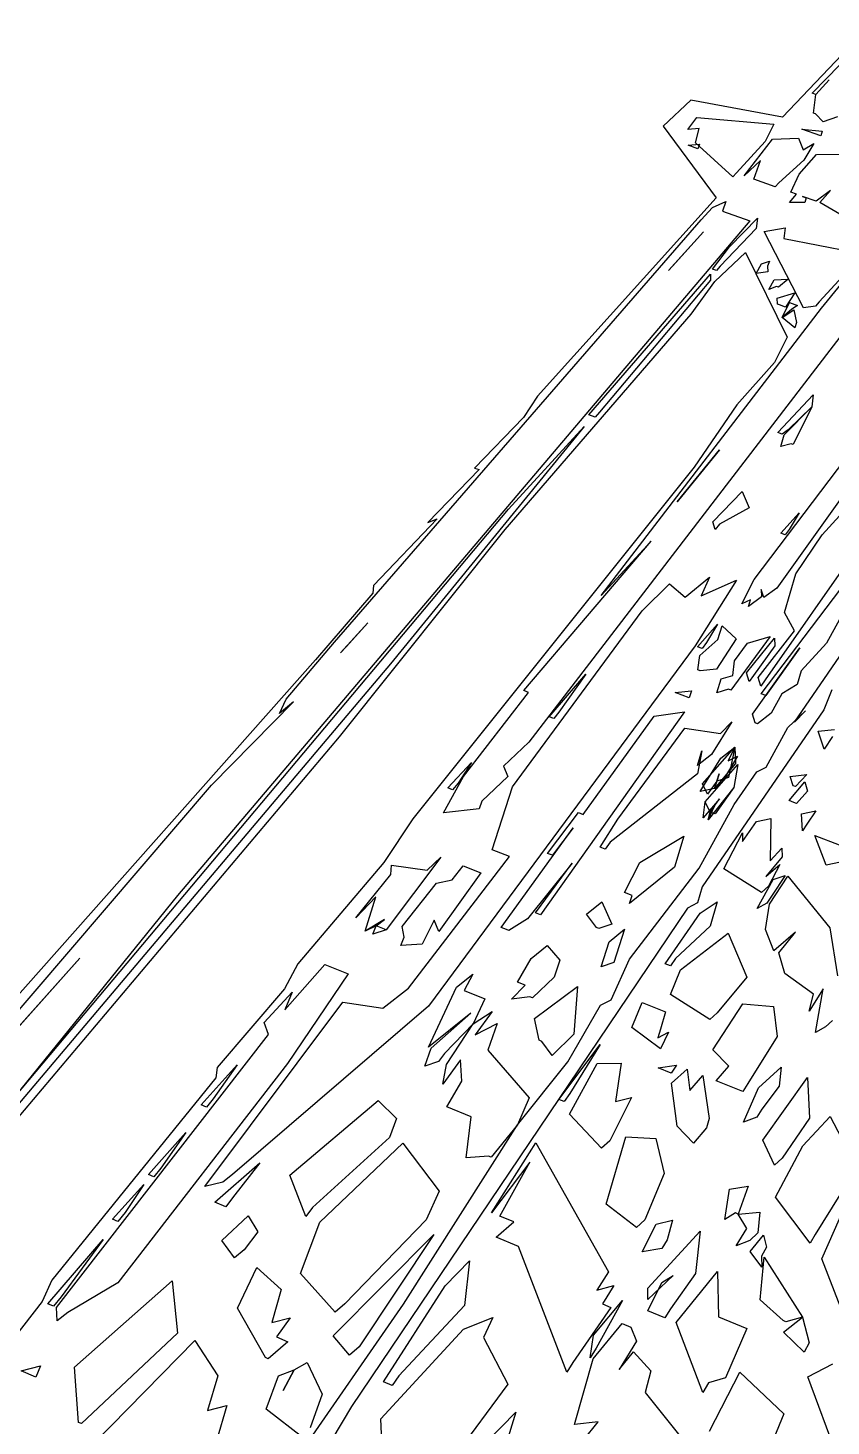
# Model space of a CAD drawing. Extents: x -685 to 123, y -1272 to 108.
# Drawn here: x -352.1 to -190.3, y -271.7 to 10 of the extents above; entities that cross this region are included whole.
import ezdxf

# ---------------------------------------------------------------- set-up
doc = ezdxf.new("R2010")
doc.units = 0

msp = doc.modelspace()

# ---------------------------------------------------------------- linework, layer by layer
for p, q in [((-183.0409, 9.9784), (-200.0835, -8.0246)), ((-194.1277, -3.1673), (-185.796, 5.398)), ((-193.3773, -3.4294), (-190.6875, -0.4855)), ((-190.6875, -0.4855), (-193.3773, -3.4294)), ((-218.5401, -4.5696), (-224.1501, -9.7916)), ((-200.0835, -8.0246), (-218.5401, -4.5696)), ((-193.3773, -3.4294), (-194.1277, -3.1673)), ((-193.8396, -7.2134), (-193.3773, -3.4294)), ((-219.1807, -10.5056), (-217.3338, -8.0562)), ((-217.3338, -8.0562), (-201.8687, -9.417)), ((-193.4612, -7.3459), (-193.8396, -7.2134)), ((-191.8702, -8.9004), (-193.4612, -7.3459)), ((-188.9982, -7.9155), (-191.8702, -8.9004)), ((-224.1501, -9.7916), (-213.454, -24.2609)), ((-216.9036, -10.2714), (-219.1807, -10.5056)), ((-217.6004, -13.1536), (-216.9036, -10.2714)), ((-201.8687, -9.417), (-203.5618, -12.9099)), ((-192.4015, -11.7304), (-196.216, -10.3907)), ((-196.216, -10.3907), (-192.0967, -10.8277)), ((-192.0967, -10.8277), (-192.4015, -11.7304)), ((-219.1213, -13.667), (-216.8295, -13.4262)), ((-217.1909, -14.3502), (-219.1213, -13.667)), ((-210.1083, -20.0451), (-217.6004, -13.1536)), ((-216.8295, -13.4262), (-217.1909, -14.3502)), ((-203.5618, -12.9099), (-209.3693, -19.2397)), ((-207.8113, -19.7919), (-202.0822, -12.4025)), ((-202.0822, -12.4025), (-196.8444, -12.1999)), ((-196.8444, -12.1999), (-195.941, -14.5653)), ((-195.941, -14.5653), (-193.7814, -13.2772)), ((-193.7814, -13.2772), (-195.8017, -16.6795)), ((-204.5089, -16.7332), (-207.8113, -19.7919)), ((-205.862, -20.4828), (-204.5089, -16.7332)), ((-195.8017, -16.6795), (-200.8454, -21.1957)), ((-196.7559, -19.4733), (-193.2485, -15.5135)), ((-193.2485, -15.5135), (-187.6419, -15.4364)), ((-209.3693, -19.2397), (-210.1083, -20.0451)), ((-198.4383, -23.1139), (-196.7559, -19.4733)), ((-201.5673, -22.0049), (-205.862, -20.4828)), ((-200.8454, -21.1957), (-201.5673, -22.0049)), ((-213.454, -24.2609), (-249.4586, -64.1834)), ((-214.179, -26.1968), (-211.4844, -24.9621)), ((-211.4844, -24.9621), (-212.2014, -26.9018)), ((-198.7004, -25.1661), (-197.2637, -23.5302)), ((-195.6252, -25.182), (-198.7004, -25.1661)), ((-197.2637, -23.5302), (-198.4383, -23.1139)), ((-193.3438, -24.9196), (-196.0885, -23.9468)), ((-196.0885, -23.9468), (-195.3047, -24.2246)), ((-195.3047, -24.2246), (-195.6252, -25.182)), ((-190.4509, -22.7556), (-193.3438, -24.9196)), ((-192.5589, -25.1977), (-190.4509, -22.7556)), ((-187.7548, -27.9735), (-192.5589, -25.1977)), ((-216.4709, -28.7053), (-214.179, -26.1968)), ((-212.2014, -26.9018), (-206.6542, -28.8794)), ((-206.6542, -28.8794), (-322.0412, -164.8231)), ((-290.4042, -113.7937), (-216.4709, -28.7053)), ((-205.4128, -30.4285), (-212.6455, -38.0138)), ((-210.7808, -34.1131), (-205.118, -28.3252)), ((-205.118, -28.3252), (-205.4128, -30.4285)), ((-203.8207, -30.9965), (-199.5643, -30.3037)), ((-199.5643, -30.3037), (-199.8353, -32.4183)), ((-223.0895, -38.9024), (-216.0185, -31.109)), ((-216.0185, -31.109), (-222.2908, -38.0221)), ((-195.8462, -46.3724), (-203.8207, -30.9965)), ((-199.8353, -32.4183), (-186.0152, -35.1303)), ((-214.2311, -38.5989), (-210.7808, -34.1131)), ((-213.7598, -41.0934), (-207.5681, -35.2635)), ((-207.5681, -35.2635), (-199.1303, -52.2871)), ((-222.2908, -38.0221), (-223.0895, -38.9024)), ((-213.4207, -38.8902), (-214.2311, -38.5989)), ((-212.6455, -38.0138), (-213.4207, -38.8902)), ((-205.4032, -39.4633), (-204.2965, -37.5718)), ((-203.0289, -39.1682), (-205.4032, -39.4633)), ((-204.2965, -37.5718), (-202.7399, -36.9925)), ((-202.7399, -36.9925), (-203.0859, -38.0056)), ((-203.0859, -38.0056), (-203.0289, -39.1682)), ((-192.2387, -46.5043), (-185.0231, -37.7027)), ((-178.9883, -39.8556), (-251.1952, -133.8933)), ((-239.1533, -67.9826), (-214.6051, -39.6242)), ((-214.5738, -40.8004), (-236.979, -67.4568)), ((-218.4819, -47.6907), (-213.7598, -41.0934)), ((-214.6051, -39.6242), (-214.5738, -40.8004)), ((-202.8564, -42.6876), (-201.7549, -40.7728)), ((-201.2879, -42.0933), (-202.8564, -42.6876)), ((-201.7549, -40.7728), (-198.9793, -40.6205)), ((-200.8811, -42.2394), (-201.2879, -42.0933)), ((-198.9793, -40.6205), (-200.8811, -42.2394)), ((-187.9645, -40.0164), (-192.7292, -45.1675)), ((-201.1646, -44.4592), (-197.6241, -43.4093)), ((-201.1026, -45.6502), (-201.1646, -44.4592)), ((-197.6241, -43.4093), (-199.4638, -46.2402)), ((-255.9922, -91.0836), (-218.4819, -47.6907)), ((-236.6401, -104.3261), (-192.2387, -46.5043)), ((-200.693, -45.7977), (-201.1026, -45.6502)), ((-199.4638, -46.2402), (-200.693, -45.7977)), ((-200.1546, -48.3454), (-198.7117, -45.3416)), ((-198.2339, -46.683), (-200.1546, -48.3454)), ((-200.1546, -48.3454), (-197.8238, -46.8306)), ((-198.7117, -45.3416), (-197.0747, -45.9305)), ((-197.0747, -45.9305), (-198.2339, -46.683)), ((-197.8238, -46.8306), (-197.2716, -49.385)), ((-193.4666, -46.0629), (-195.8462, -46.3724)), ((-192.7292, -45.1675), (-193.4666, -46.0629)), ((-162.7758, -49.0228), (-201.2476, -102.8483)), ((-197.6132, -50.4476), (-200.1546, -48.3454)), ((-197.2716, -49.385), (-197.6132, -50.4476)), ((-199.1303, -52.2871), (-201.7233, -57.4104)), ((-201.7233, -57.4104), (-209.2673, -65.9236)), ((-249.4586, -64.1834), (-252.2577, -68.5063)), ((-201.0214, -71.5085), (-193.9278, -63.9503)), ((-193.9278, -63.9503), (-194.1903, -66.3579)), ((-236.979, -67.4568), (-237.8615, -68.4589)), ((-209.2673, -65.9236), (-217.9029, -78.5035)), ((-199.7309, -71.9811), (-194.1903, -66.3579)), ((-194.1903, -66.3579), (-198.9407, -70.9814)), ((-194.1903, -66.3579), (-197.9361, -73.9338)), ((-240.0708, -70.3166), (-279.0902, -118.1429)), ((-252.2577, -68.5063), (-262.1301, -78.679)), ((-255.3365, -86.951), (-240.0708, -70.3166)), ((-237.8615, -68.4589), (-239.1533, -67.9826)), ((-200.1612, -71.8235), (-201.0214, -71.5085)), ((-200.4576, -74.3106), (-199.7309, -71.9811)), ((-198.9407, -70.9814), (-200.1612, -71.8235)), ((-221.2924, -85.464), (-212.8048, -75.0329)), ((-212.8048, -75.0329), (-220.4263, -84.3996)), ((-205.7915, -101.1505), (-185.6885, -74.5429)), ((-198.3678, -73.7756), (-200.4576, -74.3106)), ((-197.9361, -73.9338), (-198.3678, -73.7756)), ((-217.9029, -78.5035), (-274.5743, -149.3365)), ((-262.1301, -78.679), (-261.2485, -79.0081)), ((-261.2485, -79.0081), (-271.561, -89.6631)), ((-220.4263, -84.3996), (-221.2924, -85.464)), ((-214.1611, -89.5065), (-208.2179, -83.4365)), ((-208.2179, -83.4365), (-206.7913, -86.6972)), ((-356.1452, -206.9835), (-255.3365, -86.951)), ((-206.7913, -86.6972), (-212.8246, -90.0032)), ((-192.1364, -92.1237), (-186.5113, -86.0468)), ((-269.6548, -88.8967), (-282.5051, -102.3384)), ((-271.561, -89.6631), (-269.6548, -88.8967)), ((-213.6792, -91.0876), (-214.1611, -89.5065)), ((-212.8246, -90.0032), (-213.6792, -91.0876)), ((-200.4485, -91.8103), (-196.7446, -87.6775)), ((-196.7446, -87.6775), (-198.7371, -91.0589)), ((-289.3799, -132.8607), (-255.9922, -91.0836)), ((-199.5562, -92.1413), (-200.4485, -91.8103)), ((-198.7371, -91.0589), (-199.5562, -92.1413)), ((-197.648, -129.8854), (-171.4864, -91.5813)), ((-197.3853, -99.9839), (-192.1364, -92.1237)), ((-252.2533, -123.5145), (-226.5678, -93.3875)), ((-226.5678, -93.3875), (-236.6401, -104.3261)), ((-204.4288, -124.1741), (-182.7572, -95.5967)), ((-184.9941, -94.7684), (-203.6148, -121.3784)), ((-219.6843, -104.726), (-214.7815, -100.6874)), ((-209.3716, -101.259), (-217.6882, -114.5201)), ((-214.7815, -100.6874), (-216.5075, -104.4388)), ((-216.5075, -104.4388), (-209.3716, -101.259)), ((-208.3103, -106.0397), (-205.7915, -101.1505)), ((-199.6642, -107.8106), (-197.3853, -99.9839)), ((-282.6472, -103.8602), (-294.221, -117.3017)), ((-282.5051, -102.3384), (-282.6472, -103.8602)), ((-228.3651, -107.4472), (-222.9006, -102.0389)), ((-222.9006, -102.0389), (-219.6843, -104.726)), ((-203.851, -104.7791), (-204.3686, -103.1301)), ((-204.3686, -103.1301), (-204.3076, -104.6082)), ((-201.2476, -102.8483), (-203.851, -104.7791)), ((-185.2463, -103.0816), (-191.2012, -113.9385)), ((-206.5334, -105.2368), (-208.3103, -106.0397)), ((-204.3076, -104.6082), (-206.936, -106.5552)), ((-206.936, -106.5552), (-206.5334, -105.2368)), ((-254.5192, -142.91), (-228.3651, -107.4472)), ((-197.6718, -111.5095), (-199.6642, -107.8106)), ((-289.1562, -115.9249), (-283.69, -109.8492)), ((-283.69, -109.8492), (-288.0522, -114.6978)), ((-217.2228, -114.696), (-213.1871, -110.1542)), ((-213.1871, -110.1542), (-215.3937, -113.8595)), ((-213.1085, -113.2016), (-212.2637, -110.5018)), ((-212.2637, -110.5018), (-209.4422, -113.0703)), ((-202.6098, -112.635), (-210.5094, -123.4312)), ((-207.1228, -113.9443), (-202.6098, -112.635)), ((-205.0236, -120.8455), (-197.6718, -111.5095)), ((-300.1062, -125.2175), (-290.4042, -113.7937)), ((-288.0522, -114.6978), (-289.1562, -115.9249)), ((-217.6882, -114.5201), (-271.4116, -187.0959)), ((-216.2916, -115.0479), (-217.2228, -114.696)), ((-216.7269, -116.4185), (-213.1085, -113.2016)), ((-215.3937, -113.8595), (-216.2916, -115.0479)), ((-209.4422, -113.0703), (-213.4176, -119.2148)), ((-209.7614, -117.5156), (-207.1228, -113.9443)), ((-207.3695, -119.9582), (-201.684, -112.9832)), ((-206.1408, -128.2401), (-196.5853, -114.9008)), ((-201.6151, -114.5105), (-205.9623, -120.4905)), ((-196.5853, -114.9008), (-203.4845, -124.532)), ((-201.684, -112.9832), (-201.6151, -114.5105)), ((-191.2012, -113.9385), (-196.3372, -119.5273)), ((-279.0902, -118.1429), (-365.1578, -219.893)), ((-294.221, -117.3017), (-355.7976, -186.7716)), ((-217.1352, -119.3583), (-216.7269, -116.4185)), ((-210.1335, -120.4583), (-209.7614, -117.5156)), ((-247.1223, -128.7725), (-239.7133, -120.2298)), ((-239.7133, -120.2298), (-245.1609, -127.8746)), ((-216.6659, -119.5361), (-217.1352, -119.3583)), ((-213.4176, -119.2148), (-216.6659, -119.5361)), ((-212.4381, -121.1385), (-210.1335, -120.4583)), ((-206.8442, -121.7037), (-207.3695, -119.9582)), ((-205.9623, -120.4905), (-206.8442, -121.7037)), ((-204.4916, -122.5945), (-205.0236, -120.8455)), ((-196.3372, -119.5273), (-197.1098, -122.2967)), ((-264.4028, -140.82), (-251.3031, -123.8787)), ((-251.3031, -123.8787), (-252.2533, -123.5145)), ((-221.7525, -123.8878), (-218.4644, -123.5554)), ((-218.912, -124.9687), (-221.7525, -123.8878)), ((-218.4644, -123.5554), (-218.912, -124.9687)), ((-213.2993, -123.9417), (-212.4381, -121.1385)), ((-210.9813, -123.2522), (-213.2993, -123.9417)), ((-210.5094, -123.4312), (-210.9813, -123.2522)), ((-203.6148, -121.3784), (-204.4916, -122.5945)), ((-197.1098, -122.2967), (-200.2503, -124.2004)), ((-190.1483, -123.3906), (-191.7418, -127.4221)), ((-315.142, -142.5766), (-298.6668, -125.7761)), ((-301.4655, -128.16), (-300.1062, -125.2175)), ((-298.6668, -125.7761), (-301.4655, -128.16)), ((-203.4845, -124.532), (-204.4288, -124.1741)), ((-200.2503, -124.2004), (-202.4032, -128.0796)), ((-219.814, -127.8169), (-248.8744, -168.6714)), ((-246.1645, -129.1403), (-247.1223, -128.7725)), ((-245.1609, -127.8746), (-246.1645, -129.1403)), ((-240.2498, -148.448), (-225.981, -128.6863)), ((-225.981, -128.6863), (-219.814, -127.8169)), ((-191.7418, -127.4221), (-216.3138, -163.0657)), ((-205.605, -130.0322), (-206.1408, -128.2401)), ((-202.4032, -128.0796), (-205.1282, -130.2136)), ((-198.9979, -130.9553), (-195.441, -127.5806)), ((-195.441, -127.5806), (-197.648, -129.8854)), ((-233.3122, -149.3914), (-219.7683, -131.0598)), ((-219.7683, -131.0598), (-212.6189, -132.1714)), ((-210.3193, -129.8334), (-214.4222, -136.3667)), ((-212.6189, -132.1714), (-210.3193, -129.8334)), ((-205.1282, -130.2136), (-205.605, -130.0322)), ((-203.3647, -138.9589), (-198.9979, -130.9553)), ((-192.8821, -131.6952), (-189.6423, -131.3478)), ((-191.7332, -135.3105), (-192.8821, -131.6952)), ((-361.9454, -218.809), (-289.3799, -132.8607)), ((-251.1952, -133.8933), (-256.3249, -138.7399)), ((-216.2202, -142.3108), (-209.6932, -134.909)), ((-212.4916, -137.1058), (-209.6932, -134.909)), ((-212.4916, -137.1058), (-209.6932, -134.909)), ((-209.6932, -134.909), (-211.0425, -137.6605)), ((-209.6932, -134.909), (-210.9486, -140.9989)), ((-209.6932, -134.909), (-209.5924, -138.2156)), ((-190.0173, -132.7831), (-191.7332, -135.3105)), ((-267.554, -143.114), (-262.7435, -137.9813)), ((-262.7435, -137.9813), (-265.4841, -142.155)), ((-217.2549, -138.5797), (-216.351, -135.6283)), ((-214.4222, -136.3667), (-217.2549, -138.5797)), ((-216.351, -135.6283), (-217.2247, -140.2534)), ((-216.6755, -143.8162), (-212.4916, -137.1058)), ((-216.6755, -143.8162), (-212.4916, -137.1058)), ((-209.1607, -136.7423), (-212.3622, -142.1207)), ((-211.0425, -137.6605), (-209.1607, -136.7423)), ((-268.3794, -148.1438), (-264.4028, -140.82)), ((-255.4247, -140.8187), (-260.6631, -145.7971)), ((-256.3249, -138.7399), (-255.4247, -140.8187)), ((-217.2247, -140.2534), (-234.8478, -154.071)), ((-215.6637, -145.8957), (-209.1088, -138.4008)), ((-215.6637, -145.8957), (-209.1088, -138.4008)), ((-215.6637, -145.8957), (-209.1088, -138.4008)), ((-209.5924, -138.2156), (-213.7825, -143.2478)), ((-212.891, -140.2538), (-213.7825, -143.2478)), ((-213.3356, -141.7469), (-212.891, -140.2538)), ((-209.1088, -138.4008), (-209.9267, -143.0559)), ((-209.1088, -138.4008), (-209.9267, -143.0559)), ((-209.1088, -138.4008), (-209.9267, -143.0559)), ((-209.8259, -146.4521), (-205.2361, -139.8833)), ((-205.2361, -139.8833), (-203.3647, -138.9589)), ((-198.5224, -140.8107), (-195.2157, -140.44)), ((-197.9555, -142.6706), (-198.5224, -140.8107)), ((-195.2157, -140.44), (-197.4692, -142.8567)), ((-388.1093, -227.6374), (-315.142, -142.5766)), ((-266.571, -143.4967), (-267.554, -143.114)), ((-265.4841, -142.155), (-266.571, -143.4967)), ((-258.6186, -155.5839), (-254.5192, -142.91)), ((-213.7825, -143.2478), (-216.6755, -143.8162)), ((-213.7825, -143.2478), (-216.6755, -143.8162)), ((-215.2096, -144.3803), (-216.2202, -142.3108)), ((-213.3356, -141.7469), (-215.2096, -144.3803)), ((-209.9267, -143.0559), (-215.101, -149.521)), ((-209.9267, -143.0559), (-215.101, -149.521)), ((-213.7825, -143.2478), (-213.3356, -141.7469)), ((-212.3622, -142.1207), (-213.7825, -143.2478)), ((-209.9267, -143.0559), (-213.6624, -148.3668)), ((-210.9486, -140.9989), (-213.3356, -141.7469)), ((-198.7675, -145.6717), (-195.6117, -141.9239)), ((-197.4692, -142.8567), (-197.9555, -142.6706)), ((-195.6117, -141.9239), (-195.0361, -143.7882)), ((-260.6631, -145.7971), (-261.2477, -147.3462)), ((-216.882, -159.283), (-209.8259, -146.4521)), ((-212.7642, -145.3214), (-216.0865, -149.1405)), ((-216.0865, -149.1405), (-215.6637, -145.8957)), ((-216.0865, -149.1405), (-215.6637, -145.8957)), ((-214.6458, -147.9875), (-215.6637, -145.8957)), ((-213.7027, -146.6511), (-212.7642, -145.3214)), ((-197.79, -146.0467), (-198.7675, -145.6717)), ((-197.301, -146.2343), (-197.79, -146.0467)), ((-195.0361, -143.7882), (-197.301, -146.2343)), ((-261.2477, -147.3462), (-268.3794, -148.1438)), ((-247.4688, -156.3129), (-241.2371, -148.0649)), ((-241.2371, -148.0649), (-240.2498, -148.448)), ((-213.7027, -146.6511), (-216.0865, -149.1405)), ((-215.101, -149.521), (-213.7027, -146.6511)), ((-215.101, -149.521), (-214.6458, -147.9875)), ((-214.6458, -147.9875), (-213.7027, -146.6511)), ((-213.6624, -148.3668), (-214.6458, -147.9875)), ((-196.2354, -148.3136), (-193.3854, -147.7364)), ((-196.059, -151.7497), (-196.2354, -148.3136)), ((-193.3854, -147.7364), (-195.1633, -150.4052)), ((-274.5743, -149.3365), (-280.4143, -158.124)), ((-256.7575, -171.2495), (-242.3013, -151.1719)), ((-242.3013, -151.1719), (-246.4678, -156.704)), ((-236.8618, -155.0648), (-233.3122, -149.3914)), ((-208.1338, -153.9317), (-205.3476, -149.8696)), ((-205.3476, -149.8696), (-202.462, -149.2858)), ((-202.462, -149.2858), (-202.6008, -157.8029)), ((-195.1633, -150.4052), (-196.059, -151.7497)), ((-234.8478, -154.071), (-235.8641, -155.4533)), ((-228.8671, -158.1778), (-219.9545, -152.8249)), ((-219.9545, -152.8249), (-221.8648, -159.1207)), ((-211.9151, -159.4448), (-208.1896, -152.189)), ((-208.1896, -152.189), (-208.1338, -153.9317)), ((-191.3093, -158.7052), (-193.5911, -152.6994)), ((-193.5911, -152.6994), (-188.6466, -154.6021)), ((-268.949, -157.0437), (-279.936, -171.731)), ((-268.949, -157.0437), (-279.936, -171.731)), ((-275.4744, -183.4451), (-255.1118, -156.9569)), ((-271.7058, -159.6809), (-268.949, -157.0437)), ((-271.7058, -159.6809), (-268.949, -157.0437)), ((-255.1118, -156.9569), (-258.6186, -155.5839)), ((-246.4678, -156.704), (-247.4688, -156.3129)), ((-235.8641, -155.4533), (-236.8618, -155.0648)), ((-200.1849, -157.0035), (-203.4593, -160.9649)), ((-202.6008, -157.8029), (-200.2628, -155.2489)), ((-200.2628, -155.2489), (-200.1849, -157.0035)), ((-280.4143, -158.124), (-297.7471, -178.5767)), ((-279.0472, -160.5469), (-278.9021, -158.7202)), ((-279.0472, -160.5469), (-278.9021, -158.7202)), ((-278.9021, -158.7202), (-271.7058, -159.6809)), ((-278.9021, -158.7202), (-271.7058, -159.6809)), ((-260.8958, -160.2076), (-269.3807, -172.0264)), ((-266.6538, -161.6703), (-264.4229, -158.8219)), ((-264.4229, -158.8219), (-260.8958, -160.2076)), ((-242.4589, -158.2702), (-251.4902, -169.5269)), ((-249.8945, -168.2697), (-242.4589, -158.2702)), ((-231.9087, -164.2118), (-228.8671, -158.1778)), ((-230.9489, -177.625), (-216.882, -159.283)), ((-221.8648, -159.1207), (-230.9045, -166.4352)), ((-204.3271, -164.1609), (-211.9151, -159.4448)), ((-203.4593, -160.9649), (-200.6057, -158.5747)), ((-200.6057, -158.5747), (-202.887, -162.9487)), ((-188.427, -158.0981), (-191.3093, -158.7052)), ((-286.1003, -169.2807), (-279.0472, -160.5469)), ((-286.1003, -169.2807), (-279.0472, -160.5469)), ((-276.7056, -171.0627), (-269.8051, -162.3065)), ((-269.8051, -162.3065), (-266.6538, -161.6703)), ((-216.3138, -163.0657), (-217.2584, -166.2993)), ((-205.2042, -167.3915), (-201.9554, -161.5479)), ((-202.887, -162.9487), (-204.3271, -164.1609)), ((-202.7435, -166.5579), (-199.0265, -160.9297)), ((-199.5272, -160.7357), (-202.3113, -164.9441)), ((-201.9554, -161.5479), (-199.5272, -160.7357)), ((-199.0265, -160.9297), (-190.5765, -171.2903)), ((-322.0412, -164.8231), (-356.1452, -206.9835)), ((-282.0364, -165.0809), (-286.1003, -169.2807)), ((-282.0364, -165.0809), (-286.1003, -169.2807)), ((-284.2107, -171.9922), (-282.0364, -165.0809)), ((-284.2107, -171.9922), (-282.0364, -165.0809)), ((-239.6061, -168.5719), (-236.5001, -166.083)), ((-236.5001, -166.083), (-234.5049, -170.576)), ((-230.3914, -164.8052), (-231.9087, -164.2118)), ((-230.9045, -166.4352), (-230.3914, -164.8052)), ((-216.7191, -168.326), (-213.2472, -166.0571)), ((-213.2472, -166.0571), (-214.6479, -170.9626)), ((-202.3113, -164.9441), (-203.2489, -166.3614)), ((-219.2567, -167.3346), (-286.9574, -267.7462)), ((-248.8744, -168.6714), (-249.8945, -168.2697)), ((-237.5936, -171.2326), (-239.6061, -168.5719)), ((-223.7248, -178.5748), (-216.7191, -168.326)), ((-217.2584, -166.2993), (-219.2567, -167.3346)), ((-203.2489, -166.3614), (-205.2042, -167.3915)), ((-203.5445, -171.651), (-202.7435, -166.5579)), ((-280.2987, -169.6361), (-284.2107, -171.9922)), ((-281.9929, -170.9134), (-284.2107, -171.9922)), ((-282.6654, -172.6072), (-281.9929, -170.9134)), ((-279.936, -171.731), (-282.6654, -172.6072)), ((-281.9929, -170.9134), (-280.2987, -169.6361)), ((-279.936, -171.731), (-281.9929, -170.9134)), ((-276.3317, -173.1636), (-276.7056, -171.0627)), ((-270.2865, -169.7347), (-272.721, -174.5989)), ((-269.3807, -172.0264), (-270.2865, -169.7347)), ((-255.7319, -171.6548), (-256.7575, -171.2495)), ((-255.2189, -171.8575), (-255.7319, -171.6548)), ((-251.4902, -169.5269), (-255.2189, -171.8575)), ((-237.0821, -171.4338), (-237.5936, -171.2326)), ((-234.5049, -170.576), (-237.0821, -171.4338)), ((-235.054, -174.1136), (-231.9495, -171.58)), ((-231.9495, -171.58), (-233.5277, -176.6083)), ((-214.6479, -170.9626), (-221.6776, -177.4929)), ((-201.8647, -175.9622), (-203.5445, -171.651)), ((-190.5765, -171.2903), (-189.0032, -180.9924)), ((-276.9892, -174.8661), (-276.3317, -173.1636)), ((-272.721, -174.5989), (-276.9892, -174.8661)), ((-236.6661, -179.1886), (-235.054, -174.1136)), ((-220.6243, -179.7957), (-211.0764, -172.3594)), ((-211.0764, -172.3594), (-207.258, -181.2808)), ((-197.5084, -172.1922), (-201.8647, -175.9622)), ((-200.8386, -176.3635), (-197.5084, -172.1922)), ((-250.726, -177.4822), (-247.5087, -174.9042)), ((-247.5087, -174.9042), (-244.9805, -177.8249)), ((-233.5277, -176.6083), (-234.0596, -178.3031)), ((-199.6479, -180.5286), (-200.8386, -176.3635)), ((-357.381, -195.023), (-341.659, -177.4489)), ((-341.659, -177.4489), (-355.9113, -193.3801)), ((-297.7471, -178.5767), (-300.4717, -183.6304)), ((-300.3784, -187.8282), (-292.342, -178.7156)), ((-292.342, -178.7156), (-287.6512, -180.5937)), ((-253.5305, -182.2269), (-250.726, -177.4822)), ((-244.9805, -177.8249), (-246.118, -181.2512)), ((-234.0596, -178.3031), (-236.6661, -179.1886)), ((-234.6495, -185.7989), (-230.9489, -177.625)), ((-222.6918, -178.9816), (-223.7248, -178.5748)), ((-221.6776, -177.4929), (-222.6918, -178.9816)), ((-222.6423, -184.7302), (-220.6243, -179.7957)), ((-287.6512, -180.5937), (-299.8719, -198.6611)), ((-265.8102, -183.2885), (-262.47, -180.6442)), ((-262.47, -180.6442), (-264.2417, -183.9142)), ((-254.7275, -185.7117), (-251.9667, -182.8485)), ((-251.9667, -182.8485), (-253.5305, -182.2269)), ((-246.118, -181.2512), (-250.4668, -185.4211)), ((-207.258, -181.2808), (-213.2404, -188.4453)), ((-193.8609, -184.6653), (-199.6479, -180.5286)), ((-300.4717, -183.6304), (-314.0245, -199.4304)), ((-304.5308, -190.3604), (-298.8965, -184.2642)), ((-298.8965, -184.2642), (-300.3784, -187.8282)), ((-280.6441, -187.4791), (-275.4744, -183.4451)), ((-271.3989, -195.3287), (-265.8102, -183.2885)), ((-264.2417, -183.9142), (-260.0532, -185.5851)), ((-260.0532, -185.5851), (-262.4514, -190.6834)), ((-250.9901, -185.2128), (-254.7275, -185.7117)), ((-250.4668, -185.4211), (-250.9901, -185.2128)), ((-250.0716, -189.567), (-241.4339, -183.1086)), ((-241.4339, -183.1086), (-242.1573, -192.7243)), ((-236.7641, -186.9201), (-234.6495, -185.7989)), ((-214.7706, -189.7763), (-222.6423, -184.7302)), ((-191.8882, -183.5704), (-194.7048, -188.102)), ((-194.7048, -188.102), (-193.8609, -184.6653)), ((-193.4577, -192.4053), (-191.8882, -183.5704)), ((-316.4726, -223.3956), (-288.7105, -186.2959)), ((-271.4116, -187.0959), (-310.9315, -221.0106)), ((-288.7105, -186.2959), (-280.6441, -187.4791)), ((-262.8764, -188.483), (-271.3989, -195.3287)), ((-270.8665, -195.5429), (-262.8764, -188.483)), ((-262.4514, -190.6834), (-258.5699, -188.185)), ((-258.5699, -188.185), (-262.0238, -192.8976)), ((-243.3481, -198.3322), (-236.7641, -186.9201)), ((-230.4759, -191.3908), (-228.3672, -186.338)), ((-228.3672, -186.338), (-223.6569, -188.2037)), ((-223.6569, -188.2037), (-224.683, -191.7164)), ((-213.2404, -188.4453), (-214.7706, -189.7763)), ((-214.1207, -195.9099), (-208.1174, -186.6259)), ((-208.1174, -186.6259), (-201.9243, -187.1594)), ((-201.9243, -187.1594), (-201.1652, -193.2168)), ((-303.6983, -192.8207), (-304.5308, -190.3604)), ((-262.4514, -190.6834), (-268.2024, -196.6149)), ((-267.7883, -198.8718), (-262.4514, -190.6834)), ((-262.0238, -192.8976), (-257.6046, -190.5912)), ((-257.6046, -190.5912), (-259.4658, -195.9796)), ((-249.1416, -193.9755), (-250.0716, -189.567)), ((-224.6612, -195.6908), (-230.4759, -191.3908)), ((-191.4629, -191.2789), (-193.4577, -192.4053)), ((-190.0011, -189.9521), (-191.4629, -191.2789)), ((-346.4223, -247.8053), (-303.6983, -192.8207)), ((-248.6115, -194.1875), (-249.1416, -193.9755)), ((-246.5442, -197.0525), (-248.6115, -194.1875)), ((-242.1573, -192.7243), (-246.5442, -197.0525)), ((-224.683, -191.7164), (-225.2004, -193.4878)), ((-225.2004, -193.4878), (-223.1021, -192.3441)), ((-223.1021, -192.3441), (-224.6612, -195.6908)), ((-201.1652, -193.2168), (-207.1004, -202.6794)), ((-272.1958, -199.1969), (-270.8665, -195.5429)), ((-268.2024, -196.6149), (-269.3924, -198.2255)), ((-259.4658, -195.9796), (-251.1395, -205.5794)), ((-245.1484, -205.8914), (-236.8643, -194.8358)), ((-236.8643, -194.8358), (-242.9464, -204.6875)), ((-210.8898, -199.1761), (-214.1207, -195.9099)), ((-299.8719, -198.6611), (-334.0297, -242.8354)), ((-317.2695, -206.9812), (-310.0046, -198.8814)), ((-310.0046, -198.8814), (-314.8235, -205.7426)), ((-314.0245, -199.4304), (-314.2892, -201.5215)), ((-269.3924, -198.2255), (-272.1958, -199.1969)), ((-265.0009, -197.9031), (-268.5667, -202.7764)), ((-268.5667, -202.7764), (-267.7883, -198.8718)), ((-264.6865, -202.2261), (-265.0009, -197.9031)), ((-253.5248, -210.9883), (-243.3481, -198.3322)), ((-243.0354, -208.8444), (-237.4484, -198.6516)), ((-237.4484, -198.6516), (-232.633, -198.5444)), ((-232.633, -198.5444), (-233.7628, -206.2962)), ((-225.1722, -199.5), (-221.4588, -198.9674)), ((-222.5058, -200.5638), (-225.1722, -199.5)), ((-221.4588, -198.9674), (-222.5058, -200.5638)), ((-222.4883, -202.5964), (-219.3285, -199.8162)), ((-219.3285, -199.8162), (-218.7383, -204.0942)), ((-213.4589, -202.1549), (-210.8898, -199.1761)), ((-204.9618, -203.5305), (-200.3925, -199.3834)), ((-200.3925, -199.3834), (-200.7604, -203.2024)), ((-314.2892, -201.5215), (-347.3592, -242.2868)), ((-267.7305, -207.3855), (-264.6865, -202.2261)), ((-221.3333, -211.2851), (-222.4883, -202.5964)), ((-218.7383, -204.0942), (-216.129, -201.091)), ((-216.129, -201.091), (-214.9007, -209.7222)), ((-208.1086, -204.2867), (-213.4589, -202.1549)), ((-207.1004, -202.6794), (-208.1086, -204.2867)), ((-204.0645, -214.0609), (-195.0721, -201.4931)), ((-195.0721, -201.4931), (-194.6728, -209.6401)), ((-251.1395, -205.5794), (-253.5248, -210.9883)), ((-242.9464, -204.6875), (-244.0698, -206.3254)), ((-230.5209, -205.5265), (-234.9196, -214.2339)), ((-233.7628, -206.2962), (-230.5209, -205.5265)), ((-207.9254, -210.4578), (-204.9618, -203.5305)), ((-200.7604, -203.2024), (-204.2832, -207.8332)), ((-316.1816, -207.4269), (-317.2695, -206.9812)), ((-314.8235, -205.7426), (-316.1816, -207.4269)), ((-299.3635, -221.1529), (-281.5502, -206.0995)), ((-281.5502, -206.0995), (-277.9103, -209.7544)), ((-262.8509, -209.3615), (-267.7305, -207.3855)), ((-244.0698, -206.3254), (-245.1484, -205.8914)), ((-204.2832, -207.8332), (-205.2903, -209.4654)), ((-277.9103, -209.7544), (-279.3125, -213.5783)), ((-276.4793, -247.1318), (-253.5248, -210.9883)), ((-263.8293, -217.6768), (-262.8509, -209.3615)), ((-253.5248, -210.9883), (-258.7844, -217.5294)), ((-236.5795, -215.6963), (-243.0354, -208.8444)), ((-214.9007, -209.7222), (-215.402, -211.5874)), ((-205.2903, -209.4654), (-207.9254, -210.4578)), ((-194.6728, -209.6401), (-200.1731, -217.6924)), ((-195.9986, -215.2273), (-190.4689, -209.2982)), ((-190.4689, -209.2982), (-185.097, -219.5868)), ((-327.8871, -221.0253), (-320.3029, -212.538)), ((-320.3029, -212.538), (-325.3559, -219.7207)), ((-279.3125, -213.5783), (-294.7931, -227.6685)), ((-235.5978, -226.955), (-231.6363, -213.4369)), ((-231.6363, -213.4369), (-225.6486, -213.7378)), ((-225.6486, -213.7378), (-223.9754, -220.7872)), ((-218.0474, -214.6938), (-221.3333, -211.2851)), ((-215.402, -211.5874), (-218.0474, -214.6938)), ((-201.7291, -219.1539), (-204.0645, -214.0609)), ((-293.3234, -230.6159), (-276.5758, -214.6938)), ((-276.5758, -214.6938), (-269.2759, -224.3809)), ((-258.7062, -228.706), (-249.782, -214.6536)), ((-249.782, -214.6536), (-235.1703, -240.6215)), ((-234.9196, -214.2339), (-236.5795, -215.6963)), ((-201.4833, -225.5852), (-195.9986, -215.2273)), ((-314.5207, -226.5626), (-305.4469, -218.65)), ((-305.4469, -218.65), (-310.901, -225.7005)), ((-259.3333, -217.3062), (-263.8293, -217.6768)), ((-258.7844, -217.5294), (-259.3333, -217.3062)), ((-251.0138, -218.4968), (-258.7062, -228.706)), ((-257.0324, -229.391), (-251.0138, -218.4968)), ((-200.1731, -217.6924), (-201.7291, -219.1539)), ((-185.097, -219.5868), (-193.5235, -233.0869)), ((-326.7766, -221.4853), (-327.8871, -221.0253)), ((-325.3559, -219.7207), (-326.7766, -221.4853)), ((-310.9315, -221.0106), (-312.8618, -222.5443)), ((-296.126, -229.4581), (-299.3635, -221.1529)), ((-223.9754, -220.7872), (-227.8112, -230.1204)), ((-335.1316, -229.996), (-328.7624, -223.0294)), ((-328.7624, -223.0294), (-332.5435, -228.6482)), ((-312.8618, -222.5443), (-316.4726, -223.3956)), ((-269.2759, -224.3809), (-271.9048, -230.1417)), ((-211.7451, -230.0563), (-210.7959, -223.9653)), ((-210.7959, -223.9653), (-206.9981, -223.3633)), ((-206.9981, -223.3633), (-209.0218, -228.9863)), ((-312.2844, -227.489), (-314.5207, -226.5626)), ((-310.901, -225.7005), (-312.2844, -227.489)), ((-294.7931, -227.6685), (-296.126, -229.4581)), ((-229.4857, -231.6562), (-235.5978, -226.955)), ((-194.5337, -234.8456), (-201.4833, -225.5852)), ((-192.1833, -237.9776), (-187.3302, -227.0384)), ((-334.0066, -230.4654), (-335.1316, -229.996)), ((-332.5435, -228.6482), (-334.0066, -230.4654)), ((-313.0986, -234.3261), (-307.8045, -229.3449)), ((-307.8045, -229.3449), (-305.8093, -232.5514)), ((-297.2259, -240.9294), (-293.3234, -230.6159)), ((-271.9048, -230.1417), (-288.2954, -247.0826)), ((-257.776, -233.6454), (-254.2396, -230.5338)), ((-254.2396, -230.5338), (-257.0324, -229.391)), ((-227.8112, -230.1204), (-229.4857, -231.6562)), ((-225.5811, -231.027), (-222.2505, -230.1743)), ((-222.2505, -230.1743), (-223.3329, -234.1607)), ((-209.577, -228.7618), (-211.7451, -230.0563)), ((-209.0218, -228.9863), (-209.577, -228.7618)), ((-209.0218, -228.9863), (-204.6481, -228.5936)), ((-207.2899, -231.8604), (-209.0218, -228.9863)), ((-204.6481, -228.5936), (-205.0587, -232.7638)), ((-305.8093, -232.5514), (-308.5761, -236.2075)), ((-290.6245, -253.5194), (-270.3589, -233.0859)), ((-270.3589, -233.0859), (-285.411, -255.7008)), ((-253.2788, -235.4906), (-257.776, -233.6454)), ((-228.3685, -236.5873), (-225.5811, -231.027)), ((-227.2329, -243.8739), (-216.6734, -232.4386)), ((-216.6734, -232.4386), (-217.6564, -240.959)), ((-209.4008, -235.3911), (-207.2899, -231.8604)), ((-205.0587, -232.7638), (-206.6648, -234.3009)), ((-206.5969, -236.5295), (-203.9422, -233.2159)), ((-203.9422, -233.2159), (-203.3058, -235.6628)), ((-193.5235, -233.0869), (-194.5337, -234.8456)), ((-348.1509, -247.0745), (-336.9589, -234.1323)), ((-336.9589, -234.1323), (-345.456, -245.6426)), ((-310.5391, -237.8155), (-313.0986, -234.3261)), ((-308.5761, -236.2075), (-310.5391, -237.8155)), ((-243.5602, -260.8074), (-253.2788, -235.4906)), ((-224.4407, -235.943), (-228.3685, -236.5873)), ((-223.3329, -234.1607), (-224.4407, -235.943)), ((-206.6648, -234.3009), (-209.4008, -235.3911)), ((-204.2757, -239.6879), (-206.5969, -236.5295)), ((-203.3058, -235.6628), (-204.3511, -237.4412)), ((-268.0542, -243.4258), (-263.1545, -238.3778)), ((-263.1545, -238.3778), (-264.1783, -247.4178)), ((-204.6154, -246.2813), (-203.7893, -237.6693)), ((-204.3511, -237.4412), (-204.2757, -239.6879)), ((-203.7893, -237.6693), (-196.0664, -249.7703)), ((-187.0407, -251.1865), (-192.1833, -237.9776)), ((-309.8958, -247.9464), (-305.9959, -239.7083)), ((-305.9959, -239.7083), (-301.1095, -244.1904)), ((-290.2169, -248.7349), (-297.2259, -240.9294)), ((-235.1703, -240.6215), (-237.4906, -244.2811)), ((-222.1539, -241.3863), (-227.2294, -246.1788)), ((-224.4034, -242.7429), (-222.1539, -241.3863)), ((-217.6564, -240.959), (-222.6656, -248.0513)), ((-221.5012, -250.8505), (-213.1776, -240.5336)), ((-213.1776, -240.5336), (-212.9837, -249.7125)), ((-347.3592, -242.2868), (-349.3025, -246.5876)), ((-334.0297, -242.8354), (-344.1152, -248.7806)), ((-342.7524, -259.8268), (-323.0796, -242.4221)), ((-323.0796, -242.4221), (-322.0224, -252.9663)), ((-301.1095, -244.1904), (-302.9834, -250.8429)), ((-280.5289, -262.7771), (-268.0542, -243.4258)), ((-237.4906, -244.2811), (-234.0564, -243.3776)), ((-234.0564, -243.3776), (-236.3783, -247.0661)), ((-227.2294, -246.1788), (-227.2329, -243.8739)), ((-227.2258, -248.4985), (-224.4034, -242.7429)), ((-349.3025, -246.5876), (-368.0555, -270.7657)), ((-349.4037, -352.3801), (-276.4793, -247.1318)), ((-346.9987, -247.5616), (-348.1509, -247.0745)), ((-345.456, -245.6426), (-346.9987, -247.5616)), ((-346.2381, -250.4714), (-346.4223, -247.8053)), ((-288.2954, -247.0826), (-290.2169, -248.7349)), ((-264.1783, -247.4178), (-277.4369, -261.5475)), ((-234.6646, -247.7712), (-242.3497, -258.8775)), ((-238.1852, -253.3944), (-232.3645, -246.3872)), ((-232.3645, -246.3872), (-237.6392, -256.0082)), ((-236.3783, -247.0661), (-234.6646, -247.7712)), ((-199.9701, -250.4519), (-204.6154, -246.2813)), ((-344.1152, -248.7806), (-346.2381, -250.4714)), ((-304.3113, -257.8695), (-309.8958, -247.9464)), ((-302.9834, -250.8429), (-299.2845, -249.8959)), ((-299.2845, -249.8959), (-302.0721, -253.7367)), ((-264.412, -252.1449), (-258.4443, -249.7932)), ((-258.4443, -249.7932), (-260.3739, -253.8225)), ((-223.7929, -249.9089), (-227.2258, -248.4985)), ((-222.6656, -248.0513), (-223.7929, -249.9089)), ((-212.9837, -249.7125), (-207.2567, -252.0592)), ((-199.3982, -250.6856), (-199.9701, -250.4519)), ((-199.8794, -252.7782), (-196.0664, -249.7703)), ((-196.0664, -249.7703), (-199.3982, -250.6856)), ((-196.0664, -249.7703), (-194.71, -254.8935)), ((-322.0224, -252.9663), (-341.3502, -271.1919)), ((-281.0546, -270.2342), (-264.412, -252.1449)), ((-238.8291, -257.9191), (-238.1852, -253.3944)), ((-238.2494, -258.1593), (-232.3904, -251.0521)), ((-232.3904, -251.0521), (-230.6679, -251.7617)), ((-230.6679, -251.7617), (-229.5225, -254.5957)), ((-216.1394, -264.9025), (-221.5012, -250.8505)), ((-207.2567, -252.0592), (-211.5713, -262.0014)), ((-195.7556, -256.7718), (-199.8794, -252.7782)), ((-338.7557, -275.0439), (-318.5428, -254.4329)), ((-318.5428, -254.4329), (-313.8823, -261.562)), ((-299.754, -254.7095), (-303.7287, -258.1147)), ((-302.0721, -253.7367), (-299.754, -254.7095)), ((-287.3448, -257.3958), (-290.6245, -253.5194)), ((-285.411, -255.7008), (-287.3448, -257.3958)), ((-260.3739, -253.8225), (-255.436, -263.2459)), ((-237.6392, -256.0082), (-238.8291, -257.9191)), ((-229.5225, -254.5957), (-233.0245, -260.3238)), ((-194.71, -254.8935), (-195.7556, -256.7718)), ((-303.7287, -258.1147), (-304.3113, -257.8695)), ((-298.478, -260.3245), (-295.9147, -258.8534)), ((-295.9147, -258.8534), (-292.8434, -265.2653)), ((-242.3497, -258.8775), (-243.5602, -260.8074)), ((-241.992, -271.3531), (-238.2494, -258.1593)), ((-233.0245, -260.3238), (-230.1047, -256.7326)), ((-230.1047, -256.7326), (-226.6264, -260.5641)), ((-353.5251, -260.5754), (-349.5916, -259.5765)), ((-350.5905, -261.8274), (-353.5251, -260.5754)), ((-349.5916, -259.5765), (-350.5905, -261.8274)), ((-341.9443, -270.9377), (-342.7524, -259.8268)), ((-313.8823, -261.562), (-315.9345, -268.5715)), ((-304.1554, -268.2894), (-301.6408, -261.5571)), ((-301.6408, -261.5571), (-298.478, -260.3245)), ((-298.478, -260.3245), (-300.7119, -264.5305)), ((-300.7119, -264.5305), (-298.478, -260.3245)), ((-277.4369, -261.5475), (-278.7722, -263.5143)), ((-226.6264, -260.5641), (-227.7847, -264.9198)), ((-214.8385, -272.7394), (-208.7253, -260.8016)), ((-208.7253, -260.8016), (-199.8147, -269.2459)), ((-194.9646, -261.7533), (-189.9814, -259.1378)), ((-187.647, -281.5709), (-194.9646, -261.7533)), ((-278.7722, -263.5143), (-280.5289, -262.7771)), ((-255.436, -263.2459), (-272.9185, -286.84)), ((-215.0145, -262.9666), (-216.1394, -264.9025)), ((-211.5713, -262.0014), (-215.0145, -262.9666)), ((-315.9345, -268.5715), (-312.1002, -267.5536)), ((-312.1002, -267.5536), (-314.1499, -274.6746)), ((-292.8434, -265.2653), (-295.278, -272.0481)), ((-227.7847, -264.9198), (-218.9035, -275.9922)), ((-296.6949, -274.0862), (-304.1554, -268.2894)), ((-286.9574, -267.7462), (-297.032, -284.6788)), ((-280.3282, -286.3785), (-281.0546, -270.2342)), ((-264.5583, -279.792), (-253.8499, -268.9065)), ((-253.8499, -268.9065), (-255.8905, -275.6738)), ((-199.8147, -269.2459), (-204.1075, -279.6687)), ((-341.3502, -271.1919), (-341.9443, -270.9377)), ((-237.2343, -270.8399), (-241.992, -271.3531)), ((-240.2598, -274.5928), (-237.2343, -270.8399))]:
    msp.add_line(p, q)

doc.saveas('drawing.dxf')
